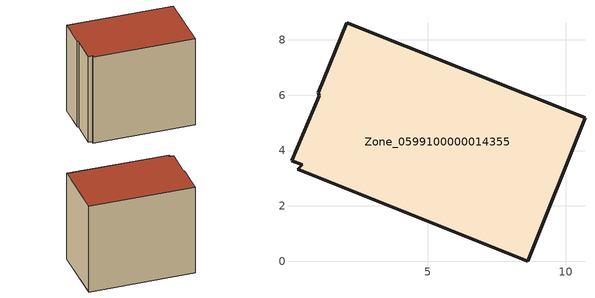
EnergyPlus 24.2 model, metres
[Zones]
Zone_0599100000014355
 floor ground (C_G): 1.09,5.97 1.06,6.09 2.07,8.62 10.69,5.18 8.62,0 0.32,3.32 0.47,3.48 0.08,3.64 z0.34
 wall outside (C_F): 8.62,0 10.69,5.18 2.07,8.62 1.06,6.09 1.09,5.97 0.08,3.64 0.47,3.48 0.32,3.32 8.62,0 z0.34:8.55
 roof outside (C_R): 0.47,3.48 0.32,3.32 8.62,0 10.69,5.18 2.07,8.62 1.06,6.09 1.09,5.97 0.08,3.64 z8.55
[BUILDING]
Pand.0599100000014355: North Axis=0; Terrain=City; Loads Convergence Tolerance Value=0.04; Temperature Convergence Tolerance Value=0.4; Solar Distribution=FullExterior; Maximum Number of Warmup Days=25; Minimum Number of Warmup Days=1
[Site:Location]
Rotterdam.The.Hague.AP_ZH_NLD Design_Conditions: Latitude=51.96; Longitude=4.45; Time Zone=1; Elevation=-4.5
[SITE:GROUNDTEMPERATURE:BUILDINGSURFACE]
18, 18, 18, 18, 18, 18, 18, 18, 18, 18, 18, 18
[MATERIAL] Thermal Absorptance=0.9; Solar Absorptance=0.7; Visible Absorptance=0.7
Name | Roughness | Thickness | Conductivity | Density | Specific Heat
G.TC.1965-1974 | MediumSmooth | 0.15 | 0.882353 | 540 | 1210
F.TC.1965-1974 | Rough | 0.3 | 0.697674 | 1920 | 840
R.TC.1965-1974 | MediumRough | 0.2 | 0.232558 | 1500 | 1000
[CONSTRUCTION]
C_G: G.TC.1965-1974
C_F: F.TC.1965-1974
C_R: R.TC.1965-1974
[ZONE]
Zone_0599100000014355: Type=1; Multiplier=1; Ceiling Height=Autocalculate; Volume=Autocalculate; Floor Area=autocalculate; Part of Total Floor Area=Yes
[ZONEINFILTRATION:DESIGNFLOWRATE]
Infil_Zone_0599100000014355: Zone or ZoneList or Space or SpaceList=Zone_0599100000014355; Schedule=AlwaysOn; Design Flow Rate Calculation Method=Flow/Area; Flow Rate per Floor Area=0.003; Constant Term Coefficient=1; Temperature Term Coefficient=0; Velocity Term Coefficient=0; Velocity Squared Term Coefficient=0
[HVACTEMPLATE:ZONE:IDEALLOADSAIRSYSTEM]
Zone_0599100000014355: Maximum Heating Supply Air Temperature=50; Minimum Cooling Supply Air Temperature=13; Maximum Heating Supply Air Humidity Ratio=0.0156; Minimum Cooling Supply Air Humidity Ratio=0.0077; Heating Limit=NoLimit; Cooling Limit=NoLimit; Dehumidification Control Type=ConstantSensibleHeatRatio; Cooling Sensible Heat Ratio=0.7; Dehumidification Setpoint=60; Humidification Control Type=None; Humidification Setpoint=30; Outdoor Air Method=None; Outdoor Air Flow Rate per Person=0.00944; Outdoor Air Flow Rate per Zone Floor Area=0; Outdoor Air Flow Rate per Zone=0; Demand Controlled Ventilation Type=None; Outdoor Air Economizer Type=NoEconomizer; Heat Recovery Type=None; Sensible Heat Recovery Effectiveness=0.7; Latent Heat Recovery Effectiveness=0.65
[ZONECONTROL:THERMOSTAT]
ThermostatControl_Zone_0599100000014355: Zone or ZoneList=Zone_0599100000014355; Control Type Schedule=DualSetpointControlType; Control 1=Thermostat_Zone_0599100000014355; Temperature Difference Between Cutout And Setpoint=0
[THERMOSTATSETPOINT:DUALSETPOINT]
Thermostat_Zone_0599100000014355: Heating Setpoint Temperature Schedule=HeatingSetpoint_Zone_0599100000014355; Cooling Setpoint Temperature Schedule=CoolingSetpoint_Zone_0599100000014355
[SCHEDULE:COMPACT]
HeatingSetpoint_Zone_0599100000014355: Through: 12/31, For: AllDays, Until: 24:00, 21
CoolingSetpoint_Zone_0599100000014355: Through: 12/31, For: AllDays, Until: 24:00, 24
DualSetpointControlType: Through: 12/31, For: AllDays, Until: 24:00, 4
AlwaysOn: Through: 12/31, For: AllDays, Until: 24:00, 1
